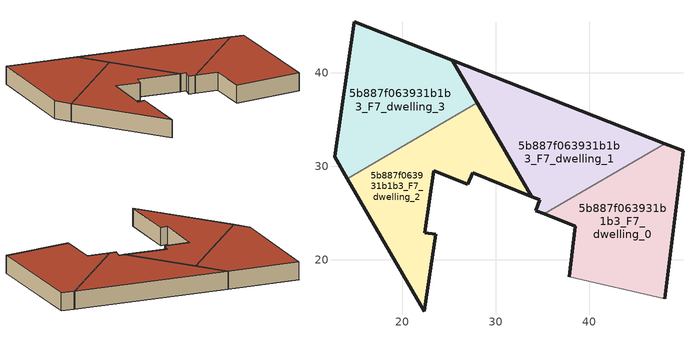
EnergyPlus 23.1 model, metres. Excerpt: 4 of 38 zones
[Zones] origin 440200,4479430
5b887f063931b1b3_F7_dwelling_0
 floor to 5b887f063931b1b3_F6_dwelling_0 (EU_floor_Construction): 48.06,15.84 49.99,31.65 48.05,32.41 35.15,24.92 38.48,23.59 37.85,18.19 z21
 wall outside (EU_wall_Construction): 37.85,18.19 38.48,23.59 35.15,24.92 / 48.05,32.41 49.99,31.65 48.06,15.84 z21:24
 wall adiabatic (EU_wall_Construction): 48.06,15.84 37.85,18.19 z21:24
 wall to 5b887f063931b1b3_F7_dwelling_1 (EU_wall_Construction): 35.15,24.92 48.05,32.41 z21:24
 roof outside (EU_roof_Construction): 49.99,31.65 48.06,15.84 37.85,18.19 38.48,23.59 35.15,24.92 48.05,32.41 z24
5b887f063931b1b3_F7_dwelling_1
 floor to 5b887f063931b1b3_F6_dwelling_1 (EU_floor_Construction): 48.05,32.41 25.33,41.34 33.8,26.76 34.67,26.41 34.24,25.27 35.15,24.92 z21
 wall outside (EU_wall_Construction): 35.15,24.92 34.24,25.27 34.67,26.41 33.8,26.76 25.33,41.34 48.05,32.41 z21:24
 roof outside (EU_roof_Construction): 48.05,32.41 35.15,24.92 34.24,25.27 34.67,26.41 33.8,26.76 25.33,41.34 z24
5b887f063931b1b3_F7_dwelling_2
 floor to 5b887f063931b1b3_F6_dwelling_2 (EU_floor_Construction): 22.34,14.51 23.55,22.73 22.4,22.9 23.38,29.52 27.02,28.1 27.5,29.31 33.8,26.76 27.99,36.77 14.1,28.7 z21
 wall outside (EU_wall_Construction): 27.99,36.77 33.8,26.76 27.5,29.31 27.02,28.1 23.38,29.52 22.4,22.9 23.55,22.73 22.34,14.51 14.1,28.7 z21:24
 wall to 5b887f063931b1b3_F7_dwelling_3 (EU_wall_Construction): 14.1,28.7 27.99,36.77 z21:24
 roof outside (EU_roof_Construction): 27.99,36.77 33.8,26.76 27.5,29.31 27.02,28.1 23.38,29.52 22.4,22.9 23.55,22.73 22.34,14.51 14.1,28.7 z24
5b887f063931b1b3_F7_dwelling_3
 floor to 5b887f063931b1b3_F6_dwelling_3 (EU_floor_Construction): 27.99,36.77 25.33,41.34 14.87,45.45 12.76,31.01 14.1,28.7 z21
 wall outside (EU_wall_Construction): 14.1,28.7 12.76,31.01 14.87,45.45 25.33,41.34 27.99,36.77 z21:24
 roof outside (EU_roof_Construction): 25.33,41.34 27.99,36.77 14.1,28.7 12.76,31.01 14.87,45.45 z24
[Building]
EU S2 Campaign: North Axis=0; Terrain=City; Solar Distribution=FullExterior
[Site:Location]
Madrid: Latitude=40.5; Longitude=-3.5; Time Zone=1; Elevation=609
[SizingPeriod:WeatherFileDays]
AnnualSizingPeriod: Begin Month=1; Begin Day of Month=1; End Month=12; End Day of Month=31; Day of Week for Start Day=Monday; Use Weather File Daylight Saving Period=No; Use Weather File Rain and Snow Indicators=No
[MATERIAL]
EU_InternalMass_Material: Roughness=MediumRough; Thickness=0.1; Conductivity=1; Density=1800; Specific Heat=900; Thermal Absorptance=0.9; Solar Absorptance=0.7; Visible Absorptance=0.7
[MATERIAL:NOMASS] Roughness=MediumRough; Thermal Absorptance=0.9; Solar Absorptance=0.7; Visible Absorptance=0.7
Name | Thermal Resistance
EU_wall_NoMass | 1.60022
EU_roof_NoMass | 1.57597
EU_floor_NoMass | 0.470652
[CONSTRUCTION]
EU_wall_Construction: EU_wall_NoMass
EU_roof_Construction: EU_roof_NoMass
EU_floor_Construction: EU_floor_NoMass
EU_InternalMass_Construction: EU_InternalMass_Material
[ZONE] Type=1; Multiplier=1; Ceiling Height=autocalculate; Floor Area=autocalculate; Part of Total Floor Area=Yes
Name | Volume
5b887f063931b1b3_F7_dwelling_0 | 434.235
5b887f063931b1b3_F7_dwelling_1 | 434.24
5b887f063931b1b3_F7_dwelling_2 | 431.66
5b887f063931b1b3_F7_dwelling_3 | 431.599
[INTERNALMASS] Construction=EU_InternalMass_Construction
Name | Zone or ZoneList | Surface Area
5b887f063931b1b3_F7_dwelling_0_EU_InternalMass | 5b887f063931b1b3_F7_dwelling_0 | 180.383
5b887f063931b1b3_F7_dwelling_1_EU_InternalMass | 5b887f063931b1b3_F7_dwelling_1 | 180.393
5b887f063931b1b3_F7_dwelling_2_EU_InternalMass | 5b887f063931b1b3_F7_dwelling_2 | 180.399
5b887f063931b1b3_F7_dwelling_3_EU_InternalMass | 5b887f063931b1b3_F7_dwelling_3 | 180.386
[OTHEREQUIPMENT] Fuel Type=Electricity; Design Level Calculation Method=Watts/Area; Power per Zone Floor Area=1; Fraction Latent=0; Fraction Radiant=0; Fraction Lost=0; Carbon Dioxide Generation Rate=0; EndUse Subcategory=EU_Step8_InternalGains
Name | Zone or ZoneList or Space or SpaceList | Schedule
EU_Step8_InternalGain_5b887f063931b1b3_F7_dwelling_0_f000 | 5b887f063931b1b3_F7_dwelling_0 | EU_Step8_GainSchedule_5b887f063931b1b3_F7_dwelling_0_f000
EU_Step8_InternalGain_5b887f063931b1b3_F7_dwelling_1_f000 | 5b887f063931b1b3_F7_dwelling_1 | EU_Step8_GainSchedule_5b887f063931b1b3_F7_dwelling_1_f000
EU_Step8_InternalGain_5b887f063931b1b3_F7_dwelling_2_f000 | 5b887f063931b1b3_F7_dwelling_2 | EU_Step8_GainSchedule_5b887f063931b1b3_F7_dwelling_2_f000
EU_Step8_InternalGain_5b887f063931b1b3_F7_dwelling_3_f000 | 5b887f063931b1b3_F7_dwelling_3 | EU_Step8_GainSchedule_5b887f063931b1b3_F7_dwelling_3_f000
[ZONEVENTILATION:DESIGNFLOWRATE] Schedule=EU_AlwaysOn; Design Flow Rate Calculation Method=AirChanges/Hour; Air Changes per Hour=0.480704; Ventilation Type=Natural; Fan Pressure Rise=0; Fan Total Efficiency=1; Constant Term Coefficient=1; Temperature Term Coefficient=0; Velocity Term Coefficient=0; Velocity Squared Term Coefficient=0; Minimum Indoor Temperature=-100; Maximum Indoor Temperature=100; Delta Temperature=-100; Minimum Outdoor Temperature=-100; Maximum Outdoor Temperature=100; Maximum Wind Speed=40
Name | Zone or ZoneList or Space or SpaceList
EU_ConstantAir_5b887f063931b1b3_F7_dwelling_0 | 5b887f063931b1b3_F7_dwelling_0
EU_ConstantAir_5b887f063931b1b3_F7_dwelling_1 | 5b887f063931b1b3_F7_dwelling_1
EU_ConstantAir_5b887f063931b1b3_F7_dwelling_2 | 5b887f063931b1b3_F7_dwelling_2
EU_ConstantAir_5b887f063931b1b3_F7_dwelling_3 | 5b887f063931b1b3_F7_dwelling_3
[HVACTEMPLATE:THERMOSTAT] Constant Heating Setpoint=20; Constant Cooling Setpoint=50
EU_HeatOnly_5b887f063931b1b3_F6_dwelling_2; EU_HeatOnly_5b887f063931b1b3_F6_dwelling_3; EU_HeatOnly_5b887f063931b1b3_F7_dwelling_0; EU_HeatOnly_5b887f063931b1b3_F7_dwelling_1; EU_HeatOnly_5b887f063931b1b3_F7_dwelling_2; EU_HeatOnly_5b887f063931b1b3_F7_dwelling_3
[HVACTEMPLATE:ZONE:IDEALLOADSAIRSYSTEM] System Availability Schedule=EU_AlwaysOn; Maximum Heating Supply Air Temperature=50; Minimum Cooling Supply Air Temperature=13; Maximum Heating Supply Air Humidity Ratio=0.0156; Minimum Cooling Supply Air Humidity Ratio=0.0077; Heating Limit=NoLimit; Cooling Limit=NoLimit; Heating Availability Schedule=EU_AlwaysOn; Cooling Availability Schedule=EU_CoolingOff; Dehumidification Control Type=ConstantSensibleHeatRatio; Cooling Sensible Heat Ratio=0.7; Dehumidification Setpoint=60; Humidification Control Type=None; Humidification Setpoint=30; Outdoor Air Method=None; Outdoor Air Flow Rate per Person=0.00944; Outdoor Air Flow Rate per Zone Floor Area=0; Outdoor Air Flow Rate per Zone=0; Demand Controlled Ventilation Type=None; Outdoor Air Economizer Type=NoEconomizer; Heat Recovery Type=None; Sensible Heat Recovery Effectiveness=0.7; Latent Heat Recovery Effectiveness=0.65
Name | Template Thermostat
5b887f063931b1b3_F7_dwelling_0 | EU_HeatOnly_5b887f063931b1b3_F7_dwelling_0
5b887f063931b1b3_F7_dwelling_1 | EU_HeatOnly_5b887f063931b1b3_F7_dwelling_1
5b887f063931b1b3_F7_dwelling_2 | EU_HeatOnly_5b887f063931b1b3_F7_dwelling_2
5b887f063931b1b3_F7_dwelling_3 | EU_HeatOnly_5b887f063931b1b3_F7_dwelling_3
[SIZING:ZONE] Zone Cooling Design Supply Air Temperature Input Method=SupplyAirTemperature; Zone Cooling Design Supply Air Temperature=13; Zone Heating Design Supply Air Temperature Input Method=SupplyAirTemperature; Zone Heating Design Supply Air Temperature=50; Zone Cooling Design Supply Air Humidity Ratio=0.008; Zone Heating Design Supply Air Humidity Ratio=0.008; Cooling Design Air Flow Method=DesignDay; Cooling Design Air Flow Rate=0; Cooling Minimum Air Flow per Zone Floor Area=0.000762; Cooling Minimum Air Flow=0; Cooling Minimum Air Flow Fraction=0.2; Heating Design Air Flow Method=DesignDay; Heating Design Air Flow Rate=0; Heating Maximum Air Flow per Zone Floor Area=0.002032; Heating Maximum Air Flow=0.141576; Heating Maximum Air Flow Fraction=0.3; Account for Dedicated Outdoor Air System=No; Dedicated Outdoor Air System Control Strategy=NeutralSupplyAir; Dedicated Outdoor Air Low Setpoint Temperature for Design=autosize; Dedicated Outdoor Air High Setpoint Temperature for Design=autosize; Zone Load Sizing Method=Sensible Load Only No Latent Load; Zone Latent Cooling Design Supply Air Humidity Ratio Input Method=HumidityRatioDifference; Zone Cooling Design Supply Air Humidity Ratio Difference=0.005; Zone Latent Heating Design Supply Air Humidity Ratio Input Method=HumidityRatioDifference; Zone Humidification Design Supply Air Humidity Ratio Difference=0.005
5b887f063931b1b3_F7_dwelling_0; 5b887f063931b1b3_F7_dwelling_1; 5b887f063931b1b3_F7_dwelling_2; 5b887f063931b1b3_F7_dwelling_3
[SCHEDULE:CONSTANT]
Name | Hourly Value
EU_AlwaysOn | 1
EU_CoolingOff | 0
[SCHEDULE:FILE] Column Number=1; Rows to Skip at Top=0; Number of Hours of Data=8760; Column Separator=Comma; Interpolate to Timestep=No; Minutes per Item=60; Adjust Schedule for Daylight Savings=Yes
Name | File
EU_Step8_GainSchedule_5b887f063931b1b3_F7_dwelling_0_f000 | ../../schedules/5b887f063931b1b3/5b887f063931b1b3_F7_dwelling_0_f000_gain.csv
EU_Step8_GainSchedule_5b887f063931b1b3_F7_dwelling_1_f000 | ../../schedules/5b887f063931b1b3/5b887f063931b1b3_F7_dwelling_1_f000_gain.csv
EU_Step8_GainSchedule_5b887f063931b1b3_F7_dwelling_2_f000 | ../../schedules/5b887f063931b1b3/5b887f063931b1b3_F7_dwelling_2_f000_gain.csv
EU_Step8_GainSchedule_5b887f063931b1b3_F7_dwelling_3_f000 | ../../schedules/5b887f063931b1b3/5b887f063931b1b3_F7_dwelling_3_f000_gain.csv
